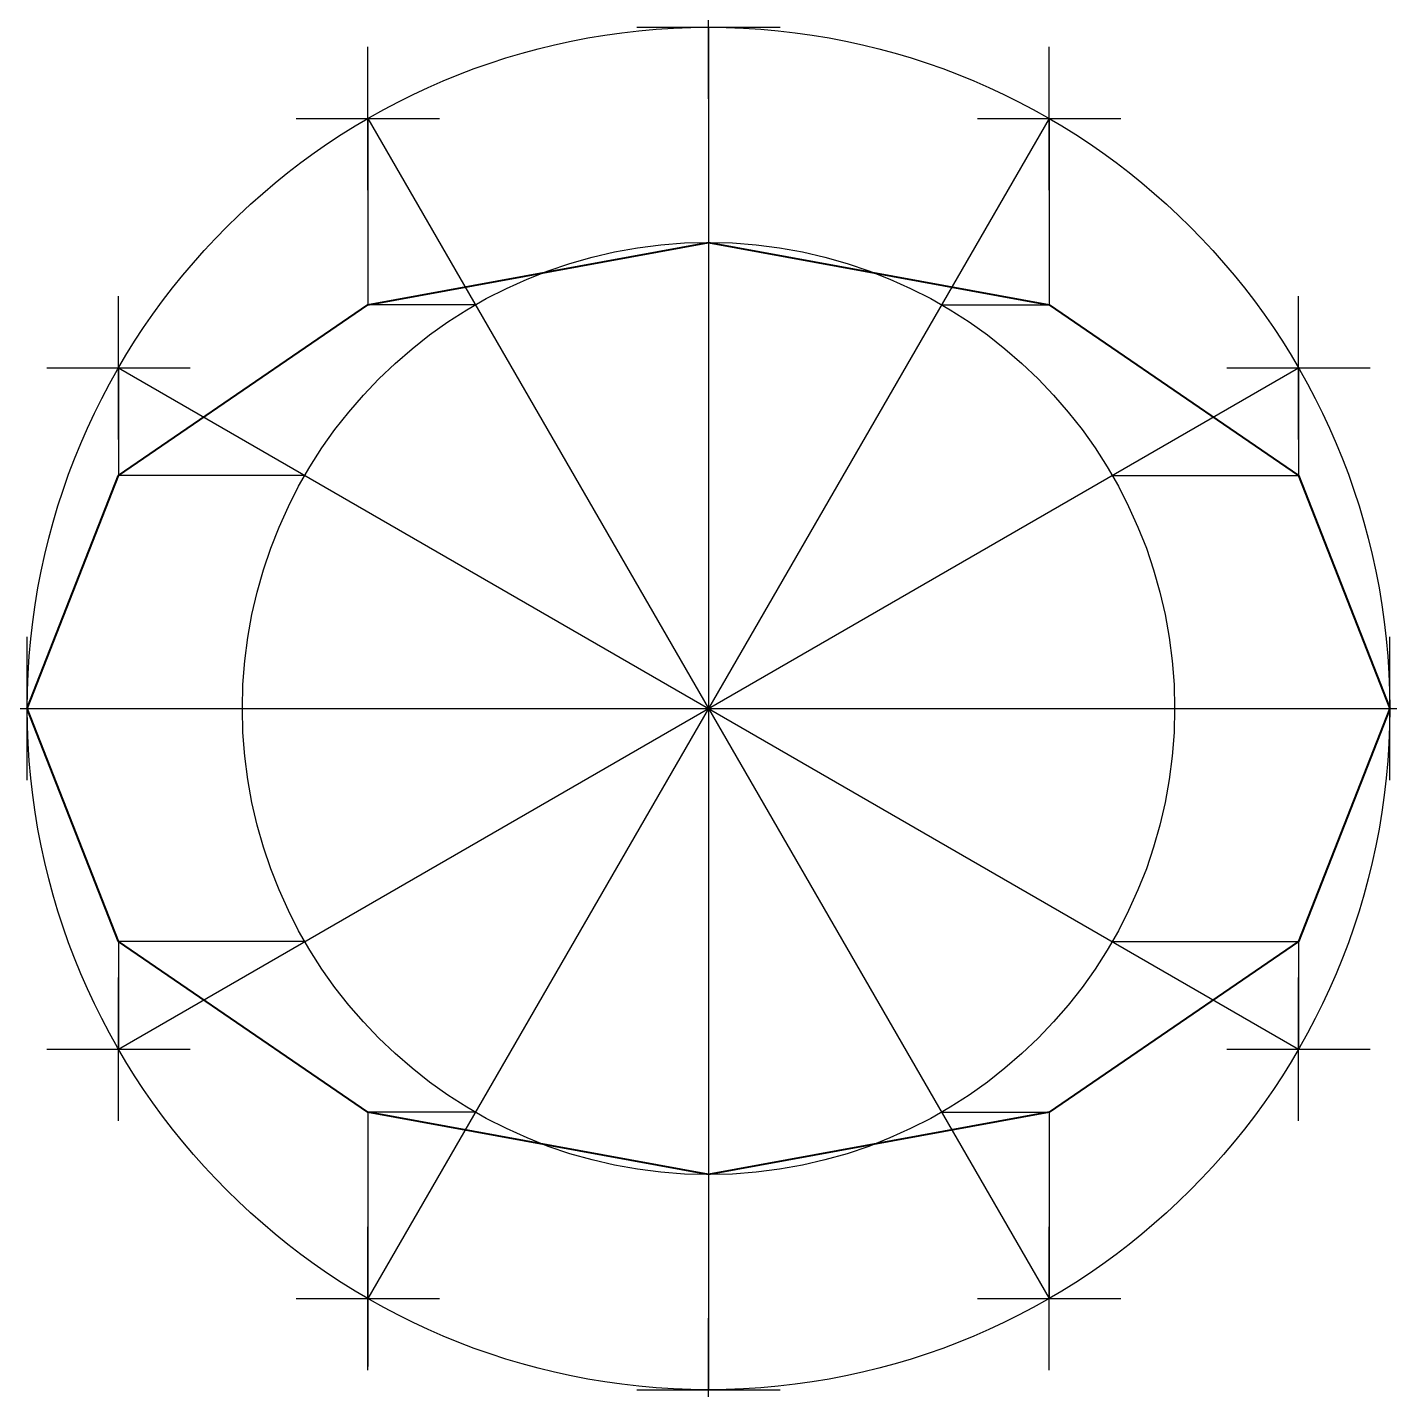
# Model space of a CAD drawing. Header units: inches. Extents: x 18.8 to 37.8, y 2.9 to 21.9.
import ezdxf

# ---------------------------------------------------------------- set-up
doc = ezdxf.new("R2010")
doc.units = ezdxf.units.IN
doc.header["$MEASUREMENT"] = 0
doc.header["$PDMODE"] = 2

msp = doc.modelspace()

# ---------------------------------------------------------------- linework, layer by layer
for p, q in [((28.284, 21.904), (28.284, 2.904)), ((23.534, 20.631), (33.034, 4.177)), ((33.034, 20.631), (23.534, 4.177)), ((23.534, 20.631), (23.534, 18.033)), ((33.034, 20.631), (33.034, 18.033)), ((25.034, 18.033), (23.534, 18.033)), ((31.534, 18.033), (33.034, 18.033)), ((20.057, 17.154), (36.511, 7.654)), ((20.057, 7.654), (36.511, 17.154)), ((20.057, 17.154), (20.057, 15.654)), ((36.511, 17.154), (36.511, 15.654)), ((22.655, 15.654), (20.057, 15.654)), ((33.913, 15.654), (36.511, 15.654)), ((18.784, 12.404), (37.784, 12.404)), ((22.655, 9.154), (20.057, 9.154)), ((20.057, 9.154), (20.057, 7.654)), ((33.913, 9.154), (36.511, 9.154)), ((36.511, 9.154), (36.511, 7.654)), ((25.034, 6.775), (23.534, 6.775)), ((23.534, 6.775), (23.534, 3.228)), ((31.534, 6.775), (33.034, 6.775)), ((33.034, 6.775), (33.034, 4.177))]:
    msp.add_line(p, q)
at = {"color": 1, "lineweight": 40}
for p, q in [((23.534, 18.033), (28.284, 18.904)), ((28.284, 18.904), (33.034, 18.033)), ((20.057, 15.654), (23.534, 18.033)), ((33.034, 18.033), (36.511, 15.654)), ((18.784, 12.404), (20.057, 15.654)), ((36.511, 15.654), (37.784, 12.404)), ((20.057, 9.154), (18.784, 12.404)), ((37.784, 12.404), (36.511, 9.154)), ((23.534, 6.775), (20.057, 9.154)), ((36.511, 9.154), (33.034, 6.775)), ((28.284, 5.904), (23.534, 6.775)), ((33.034, 6.775), (28.284, 5.904))]:
    msp.add_line(p, q, dxfattribs=at)
for radius in [9.5, 6.5]:
    msp.add_circle((28.284, 12.404), radius)
for p in [(28.284, 21.904), (23.534, 20.631), (33.034, 20.631), (20.057, 17.154), (36.511, 17.154), (18.784, 12.404), (37.784, 12.404), (20.057, 7.654), (36.511, 7.654), (23.534, 4.177), (33.034, 4.177), (28.284, 2.904)]:
    msp.add_point(p)

doc.saveas('drawing.dxf')
